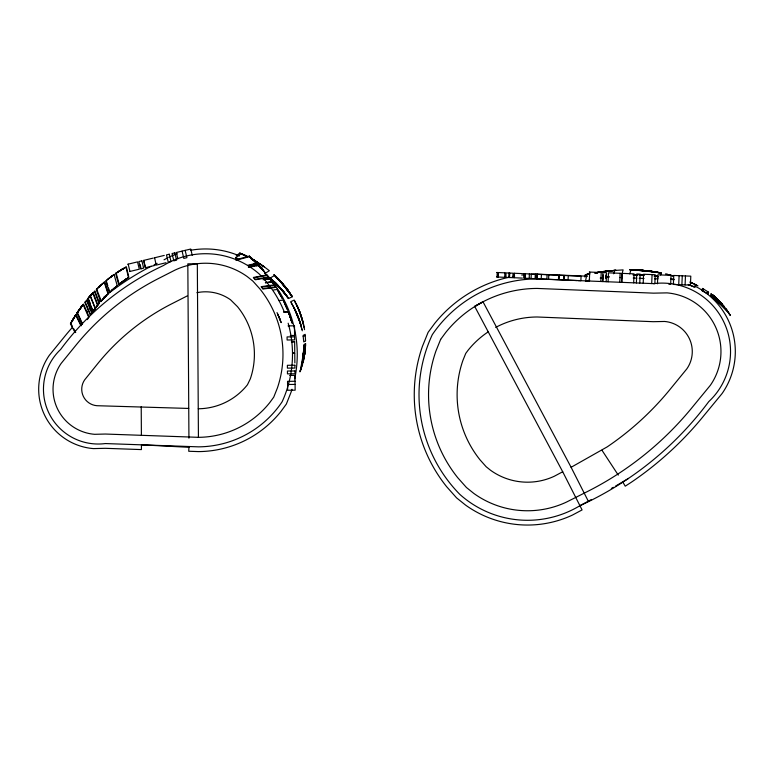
<?xml version="1.0" encoding="UTF-8"?>
<svg xmlns="http://www.w3.org/2000/svg" width="774" height="774" viewBox="0 0 774 774"><rect width="100%" height="100%" fill="white"/><g stroke="black" fill="none" stroke-linecap="round" stroke-linejoin="round"><path stroke-width="1.16" d="M303.901 349.026L303.921 347.69L303.892 349.345M303.785 349.413L302.508 362.106M301.647 366.034L303.621 354.057L303.911 345.775L305.546 344.74L304.898 353.012L302.402 364.902M303.834 348.416L302.953 359.542L303.988 358.468L305.537 345.185M589.343 281.03L589.711 272.061M600.847 281.494L601.214 272.525L589.275 272.042M602.491 281.562L602.859 272.593L606.535 272.748L606.177 281.717M603.091 280.469L603.323 274.857M605.674 278.321L605.81 274.964M608.112 281.794L608.48 272.825L620.477 273.309M619.761 282.268L620.129 273.299M621.619 282.336L621.977 273.367L634.032 273.861L633.674 282.829M621.783 282.346L622.151 273.377M636.392 282.936L636.75 273.967L640.137 274.102L639.769 283.081M643.204 283.216L643.562 274.248L655.21 274.722L654.852 283.69L537.127 278.911A126.946 126.946 0 0 0 432.289 334.678A142.203 142.203 0 0 0 459.862 494.412A101.384 101.384 0 0 0 579.929 505.693L591.462 499.482M651.708 283.565L652.076 274.586M657.474 283.797L657.832 274.828L671.019 275.36L670.661 284.329L668.823 284.252M678.73 284.658L679.098 275.689M681.894 284.784L682.262 275.815M685.096 284.909L685.464 275.941M497.024 276.976L497.227 272.496M497.827 277.015L498.03 272.535M498.069 277.024L498.262 272.545M504.745 277.324L504.841 272.835M505.915 277.373L506.012 272.893L513.027 273.203L512.833 277.682L505.809 277.373M508.741 277.498L508.944 273.019M509.544 277.537L509.737 273.058M514.052 277.74L514.246 273.261M524.878 278.224L525.072 273.744M525.149 278.234L525.343 273.754M529.193 278.417L529.397 273.938M531.08 278.505L531.283 274.015M536.933 278.766L537.127 274.277M537.137 278.775L537.34 274.286M541.22 278.959L541.423 274.47M564.082 275.486L563.878 279.965L564.12 275.486M564.169 279.985L564.372 275.496M305.488 346.442L305.507 345.92M188.982 446.511L188.73 451.261L198.521 451.6A106.319 106.319 0 0 0 280.991 411.4L286.322 404.115L290.889 392.66A118.528 118.528 0 0 0 292.001 389.245M305.546 344.74L304.25 357.124L303.156 358.188L303.882 344.643L305.575 343.608L303.427 361.013M303.776 351.435L300.302 370.852L300.854 369.653M303.156 358.188L303.911 345.775M302.953 359.542L303.795 350.283M723.864 306.175L717.633 299.393L711.045 293.878L710.822 295.852L720.565 303.94L711.867 296.519L712.051 294.594L714.712 296.703M304.25 357.124L305.13 348.116M305.353 345.862L305.575 343.608M303.747 352.373L302.441 362.464L303.34 361.371L305.101 351.328M303.988 358.468L305.469 346.655L304.966 352.489L301.463 366.789M707.213 293.627L707.552 291.517M584.854 277.034L585.318 274.741L589.943 273.841M588.908 280.488L585.483 281.223L586.886 274.393L589.014 273.948M703.063 291.276L703.527 289.012M302.208 363.577L303.321 361.468M613.647 273.783L614.982 270.31L594.925 272.893M621.57 275.292L623.118 269.884L608.983 270.852L594.567 272.941M720.478 303.011L727.26 311.245L714.499 298.425L714.953 296.916L722.181 304.182L722.403 305.662L712.274 296.79L724.416 307.849L724.096 306.456L717.188 298.967L712.448 294.884M629.726 273.899L630.955 269.816L645.593 270.629M660.648 274.954L661.296 272.99L646.619 270.736M74.865 332.123L70.444 323.861L72.388 320.484M70.647 323.513L70.86 323.126M71.431 322.119L70.918 323.029L75.6 315.27M70.444 323.861L72.05 321.055M71.808 321.481L70.763 323.29L72.417 326.386M71.392 322.187L74.362 317.234M71.518 321.974L72.659 320.02M72.553 320.204L71.992 321.152L75.33 315.705M71.963 321.22L72.35 320.542M72.243 320.726L74.594 316.856M72.717 319.933L74.188 317.514M73.143 319.227L73.801 318.143M73.714 318.278L74.111 317.63M74.536 316.963L75.513 315.415M75.117 316.044L74.265 317.398L76.036 314.602L81.493 325.748M87.327 319.614L89.087 316.905L83.486 304.095L80.08 308.671M75.426 315.54L76.036 314.602M77.1 312.986L82.073 305.953M77.081 313.025L78.977 310.248M82.547 323.919L77.4 312.541M77.623 312.212L79.529 309.455L78.89 310.364M79.035 310.151L76.974 313.18L82.267 324.403M77.371 312.58L78.58 310.8M78.184 311.39L79.393 309.639M79.529 309.455L78.387 311.1L81.831 306.281M77.216 312.822L82.663 305.169M79.19 309.929L81.512 306.707M79.383 309.668L80.148 308.584L79.48 309.532M78.735 310.587L81.473 306.765M81.115 307.249L79.993 308.797L81.589 306.61M81.357 306.92L81.88 306.223M93.702 310.355L95.86 307.53L93.325 310.867L93.635 310.442M93.567 310.548L97.872 305.024L93.199 292.727L88.188 298.309L90.326 303.543M93.78 310.248L97.872 305.024M93.199 292.727L87.752 298.822L92.928 311.409L95.134 308.468L90.19 296.007L92.309 293.675M92.928 311.409L95.473 308.023L93.064 311.216L87.907 298.638L90.568 295.591L87.752 298.822M96.615 306.581L97.06 306.02L95.299 308.255L90.365 295.813L92.387 293.598M90.19 296.007L88.7 297.709L90.993 295.117L88.604 297.816M103.223 298.88L100.678 301.715L96.266 289.582L102.207 283.99M101.268 301.038L96.663 289.186M101.549 300.728L105.554 296.413M102.826 299.306L104.074 297.961M103.019 299.093L103.706 298.358M103.571 298.493L105.39 296.577M103.997 298.048L108.021 293.927M104.887 297.11L106.56 295.387M105.757 296.2L106.27 295.678M106.638 295.31L107.489 294.449M96.721 289.118L101.384 284.726M107.799 294.149L108.389 293.569L104.616 281.9L98.598 287.309M109.869 292.146L112.133 290.066M99.246 286.69L100.388 285.625M114.61 287.889L109.492 292.514L105.728 280.962L111.108 276.724M111.292 290.821L111.795 290.366M111.708 290.443L112.675 289.582M101.23 284.861L104.161 282.287M111.92 290.26L117.222 285.712L114.078 274.577L113.004 275.341M112.511 289.728L114.368 288.092M115.036 287.531L114.3 288.16L117.155 285.761M303.621 354.057L304.898 353.012M116.98 285.906L117.609 285.403M236.157 255.952L239.795 253.021L247.312 256.571M107.663 279.395L108.873 278.437M237.753 258.864L235.702 257.936L241.14 253.591L247.825 256.765M118.461 271.616L115.665 273.474L118.703 284.522L119.67 283.768M113.014 275.331L106.222 280.565L107.818 285.887M121.344 282.5L119.37 284.01M109.105 278.253L110.072 277.508M118.703 284.522L124.827 279.994L121.228 282.587M120.609 283.052L120.086 283.448L121.237 282.578M120.183 283.381L126.743 278.688M110.537 277.16L112.104 275.999L111.524 276.424M110.953 276.85L111.737 276.27M111.04 276.782L114.494 274.286M121.818 282.142L122.669 281.533M122.544 281.62L125.214 279.733M124.121 280.488L128.842 277.324L126.394 266.895L125.881 267.175M124.595 280.159L128.494 277.547L125.968 267.127L123.279 268.655M125.398 279.598L125.91 279.25M125.572 279.482L126.181 279.066M118.857 283.071L116.158 273.135L116.603 272.835M115.665 273.474L123.347 268.617L119.66 270.852M116.139 273.154L118.19 271.79M117.106 272.506L120.841 270.116M117.232 272.419L119.767 270.784M117.261 272.4L117.996 271.916M260.238 267.978L263.518 266.237L250.66 258.226M588.317 501.223L571.106 467.293L607.155 446.908A294.797 294.797 0 0 0 670.652 388.664L686.819 368.879A30.205 30.205 0 0 0 664.643 321.462L653.169 321.694L537.175 316.992A88.846 88.846 0 0 0 495.67 327.402M615.514 486.13L628.507 478.4M118.345 271.693L123.85 268.317M119.07 271.229L119.864 270.726M264.592 273.677L269.381 270.726L263.218 266.033M120.734 270.184L122.979 268.83L121.905 269.468M121.479 269.729L122.05 269.381M122.002 269.41L125.552 267.359M474.772 306.572L483.015 301.821M276.86 284.31L270.126 278.079L274.731 275.399L279.375 280.004M611.334 488.452L613.424 487.291M164.02 259.812L167.871 257.732M187.182 295.949L170.686 304.337A228.233 228.233 0 0 0 97.147 364.37L84.656 379.86A16.515 16.515 0 0 0 96.914 405.711L188.74 408.44M571.106 467.293L483.005 301.792L474.607 306.262L562.708 471.763L554.31 476.242A63.294 63.294 0 0 1 490.523 470.244L486.188 466.761L480.025 459.833A104.113 104.113 0 0 1 462.881 360.5L465.745 353.408L468.096 350.225A88.846 88.846 0 0 1 488.442 331.698M303.224 336.516L305.266 335.442M154.113 264.805L157.122 263.334M284.397 292.833L288.557 298.522L292.272 296.742L280.149 280.827L291.198 295.039M235.712 259.803L249.286 256.136L252.14 258.787M236.215 260.209L248.638 256.881M127.826 264.234L137.54 261.893L139.31 269.188L129.587 271.539M153.3 258.071L143.587 260.422L145.348 267.727L155.071 265.376M154.452 257.8L164.262 255.42M166.033 262.725L156.213 265.105L154.587 257.761M588.124 280.556L589.74 280.169M247.815 265.288L256.62 263.228L257.045 263.663L248.261 265.705M585.483 281.223L588.908 280.44M249.383 266.788L258.129 264.795L265.608 273.29M248.377 267.127L258.226 264.892L259.126 265.869M248.696 267.427L257.432 265.463M256.533 265.917L258.719 265.424L263.363 270.61M253.708 277.847L267.32 275.418L268.578 277.034L255.062 279.356M595.322 272.777L616.027 270.232L596.038 272.632M585.318 274.741L588.84 274.122M595.874 272.874L604.088 271.422L596.057 272.806M586.886 274.393L589.178 273.996M263.073 279.733L269.787 278.63L273.773 284.232M264.34 279.733L269.933 278.814L272.303 282.094L269.787 278.63M595.796 272.845L605.965 271.19L595.98 272.748M600.198 278.079L603.507 277.547M605.723 277.189L609.032 276.647M600.74 278.05L603.023 277.692M265.356 282.645L271.984 281.639L274.499 285.306L261.467 287.096M265.511 282.858L272.138 281.852L273.832 284.319M274.199 284.861L261.138 286.68L262.928 289.021L275.844 287.357L274.102 284.716M262.609 288.605L275.554 286.912M273.686 289.902L277.179 289.486L279.511 293.404M278.727 300.525L283.149 300.167L284.745 303.466M283.623 311.719L288.218 311.545L288.634 312.648M283.845 312.251L288.421 312.086L288.615 312.59M654.736 278.853L658.123 278.785M288.034 325.883L294.478 325.815M290.279 335.5L294.575 335.452L294.468 325.457M291.421 341.702L294.642 341.673L294.749 351.667M291.421 341.856L294.642 341.818M292.611 352.867L294.759 352.847L294.865 362.948M292.611 353.012L294.759 352.983M289.631 375.409L294.991 375.351L295.146 390.173L287.638 390.251L287.541 381.34L295.058 381.263M287.57 384.494L295.088 384.417M633.993 274.905L637.418 274.896L634.719 274.857M633.035 274.876L637.708 274.905M637.824 274.896L633.374 274.857L636.75 274.876M633.693 274.857L635.947 274.867M629.601 269.807L650.073 271.142M634.874 274.857L635.609 274.867M629.775 269.807L642.952 270.387L657.368 272.245M631.284 269.826L654.253 271.732M631.149 269.816L632.348 269.845M632.968 269.855L633.838 269.874M635.009 274.857L637.341 274.925M639.672 274.983L643.513 275.147M639.266 274.973L642.672 275.08M198.425 437.329L105.37 434.04L94.631 434.311A45.202 45.202 0 0 1 61.069 363.528L74.894 346.5A256.765 256.765 0 0 1 157.625 278.959L174.953 270.126A71.585 71.585 0 0 1 247.138 276.521L252.856 281.078L259.687 288.673A104.238 104.238 0 0 1 277.373 388.045L273.735 397.159L269.816 402.528A92.029 92.029 0 0 1 198.425 437.329L197.331 263.779L187.83 263.837L188.933 438.181M632.484 269.845L639.721 270.155M630.955 269.816L641.095 270.242M640.021 274.973L644.132 275.167M639.518 274.944L642.12 275.051M587.563 276.202L537.127 274.151A131.706 131.706 0 0 0 532.377 274.248M605.578 276.928L609.177 277.073M619.984 277.518L622.383 277.614M633.2 278.05L636.799 278.195M639.198 278.292L644.007 278.485M635.057 269.923L649.928 271.123M496.695 272.477L505.064 272.845M522.556 273.628L513.859 273.241L513.655 277.721L522.353 278.108M568.967 275.708L581.071 276.241L580.877 280.73L577.955 280.594M496.492 276.957L504.861 277.334M568.764 280.188L576.988 280.556M640.195 274.973L644.026 275.157L640.891 274.993M636.228 269.962L660.696 272.874L649.734 271.094M188.991 447.304L141.458 444.827L141.4 449.588L105.303 448.31L93.49 448.61A59.54 59.54 0 0 1 49.275 355.363L63.768 337.57A271.035 271.035 0 0 1 72.572 327.16M637.021 270L639.508 270.136M640.949 275.002L643.271 275.138M636.518 269.981L653.256 271.577M638.714 270.087L643.581 270.445M638.802 270.097L648.651 270.968M642.139 270.32L661.296 272.99M642.43 270.349L656.652 272.119M648.593 270.958L659.351 272.612M654.165 276.076L655.82 276.289M656.023 276.318L654.717 276.144L657.794 276.57L654.446 276.154M654.485 276.134L658.587 276.686M655.646 276.27L657.445 276.521M655.694 276.27L658.461 276.666M651.128 271.277L652.801 271.51M656.865 276.434L657.968 276.599L656.884 276.434M657.107 276.473L658.026 276.599M652.521 271.471L654.572 271.78M656.071 272.022L659.119 272.564M665.447 273.899L672.519 275.738M666.762 274.209L673.245 275.941L671.726 275.505M671.368 279.211L673.332 279.714M672.093 279.395L673.902 279.859M688.55 284.6L694.046 286.873M688.221 284.464L695.042 287.318M235.702 257.936L237.86 258.864M691.85 282.887L689.915 282.007L697.964 285.896M241.662 253.824L247.167 256.639L241.14 253.591M690.756 282.384L691.327 282.645M242.523 254.211L243.133 254.482M691.037 282.51L696.842 285.306M244.942 255.323L243.384 254.598L247.216 256.465L245.058 255.381M694.771 284.271L695.923 284.842M239.795 253.021L246.993 256.658M252.324 259.261L260.964 264.466M250.766 258.4L264.282 266.798L251.086 258.545M726.776 310.645L718.456 301.802L711.867 296.519L722.403 305.662M711.867 296.519L714.499 298.425M713.018 295.3L722.181 304.182M710.822 295.852L717.653 301.076M714.789 296.781L712.051 294.594L721.271 303.166L711.045 293.878M270.126 278.079L279.666 287.26L287.831 297.468L281.988 289.902L274.025 281.552M284.193 292.572L276.202 283.661L269.197 277.295L277.702 285.18L286.09 295.039M270.31 278.234L282.268 290.231M726.331 309.358L718.398 300.148L712.051 294.594L717.314 299.528M270.861 278.708L281.513 289.341M271.858 279.578L272.912 280.527M250.882 257.607L249.373 256.213M271.181 278.988L275.979 283.439M249.615 256.436L255.12 261.699L253.214 259.822M249.992 256.784L250.757 257.49M249.286 256.136L255.855 262.444M249.77 256.571L251.298 257.994M250.437 257.191L251.163 257.868M273.793 281.339L281.117 288.886M274.896 275.563L286.419 288.247L275.486 276.115M250.979 257.694L251.627 258.303M253.727 260.316L251.569 258.255L254.095 260.683M251.502 258.187L252.866 259.483M251.434 258.119L253.233 259.841L251.937 258.593L252.75 259.367M274.635 282.123L282.355 290.327M276.657 277.237L273.832 274.577L278.369 278.959M276.057 276.657L288.16 290.579M253.678 260.267L254.269 260.857M721.562 304.956L725.161 308.7M253.804 260.393L256.629 263.237L254.549 261.138M253.998 260.586L256.794 263.412M273.88 281.426L278.35 285.858M274.731 275.399L283.864 285.045L290.211 293.53M275.38 282.849L279.598 287.193M254.859 261.438L255.507 262.096M254.762 261.341L257.045 263.663M277.411 277.982L289.65 292.698M278.156 278.737L285.625 287.212M279.124 279.733L280.343 281.039M278.659 279.259L280.217 280.894M258.09 264.756L260.403 267.253M277.508 284.967L288.247 298.067L287.164 296.519M258.748 265.463L265.23 272.825M259.019 265.743L261.283 268.23L259.696 266.479M258.719 265.424L260.18 267.001M278.34 278.921L282.616 283.574M259.445 266.198L263.073 270.271M279.772 280.42L291.585 295.649M260.364 267.204L261.128 268.056M264.882 273.116L270.774 279.675A118.528 118.528 0 0 1 294.701 378.805M261.215 268.152L262.734 269.884M259.958 266.769L263.847 271.181M280.024 287.657L283.187 291.324M262.521 269.633L261.815 268.82L263.586 270.871M261.97 269.004L263.508 270.784L263.034 270.223M262.715 269.855L263.353 270.59M281.804 282.645L291.972 296.258M263.334 270.581L264.369 271.8M281.475 289.302L283.932 292.253M282.152 290.095L286.303 295.329M281.368 289.176L286.477 295.571M283.032 291.15L287.057 296.365M724.551 307.026L724.154 306.543L724.164 307.568M284.464 285.77L287.938 290.269L287.009 289.012M283.768 292.05L284.938 293.52M286.235 287.996L291.895 296.142M271.984 281.639L270.436 279.491L272.671 282.616L270.571 279.685M270.436 279.501L274.499 285.306M287.764 290.027L288.596 291.179L287.773 290.047M287.512 297.013L286.931 296.19L288.557 298.522M726.786 309.987L729.776 314.631M288.354 290.85L292.272 296.742M601.979 450.255L618.271 475.11M290.743 294.323L291.285 295.175L290.86 294.507M276.879 289.002L280.565 295.281M291.285 302.789L295.726 311.109M278.572 291.788L282.491 298.87M278.63 291.895L281.097 296.258M622.838 482.067L625.237 486.178L631.178 482.337A337.599 337.599 0 0 0 703.885 415.638L722.065 393.56A73.23 73.23 0 0 0 694.326 285.809M280.149 294.536L280.459 295.078M280.991 296.045L280.749 295.61L282.094 298.125M294.807 301.134L299.277 310.626L302.953 321.849L297.439 306.378M294.265 308.139L290.647 301.744L294.217 300.06L299.557 311.341L303.379 323.6M294.923 301.347L295.271 302.005M73.511 328.447L75.707 332.578M294.139 307.888L300.825 324.79M562.708 471.763L582.077 509.931L572.45 515.068A106.154 106.154 0 0 1 465.464 505.016L456.573 497.866L446.608 486.653A146.963 146.963 0 0 1 422.401 346.433L428.109 332.336L434.698 323.416A131.706 131.706 0 0 1 508.857 277.286M293.927 307.481L300.031 322.11M75.707 315.124L80.69 325.264M294.788 309.174L298.561 317.843M283.719 301.328L287.493 309.735M296.606 304.637L300.767 314.583M284.58 303.118L286.148 306.562M297.206 305.885L297.555 306.63M285.084 304.192L287.686 310.21M277.015 312.551L279.965 319.42M295.736 311.129L299.315 319.962L302.034 329.676M285.248 304.55L284.996 304.008L286.032 306.281M277.489 313.596L279.221 317.582M278.001 314.737L278.301 315.405M83.118 304.569L88.294 316.324M286.264 306.833L286.583 307.549M85.179 301.947L90.606 314.66M296.568 312.957L298.977 318.985M278.688 316.314L281.03 322.226M86.465 300.36L91.767 313.015M279.172 317.475L281.175 322.613M279.501 318.278L280.275 320.213M288.276 311.699L288.499 312.28M299.461 311.08L300.099 312.735M288.218 311.545L290.927 319.188M297.835 315.966L300.322 323.068M288.421 312.086L289.892 316.092L288.886 313.296M94.525 291.343L99.082 303.572M288.828 313.151L289.35 314.554M289.65 315.395L292.204 323.464M290.937 319.236L289.873 316.034L290.801 318.811M300.776 314.631L304.221 327.615M104.229 282.229L107.673 292.862M290.734 318.598L291.208 320.088M108.486 287.986L109.811 292.204M291.014 319.488L291.498 321.026M301.425 316.547L301.947 318.23M291.082 319.701L291.295 320.378M299.896 321.684L300.612 324.035M291.382 320.668L291.962 322.613M300.031 322.139L302.276 330.798M291.634 321.491L291.827 322.148M300.525 323.745L300.68 324.287M302.711 320.91L304.569 329.685M303.127 322.545L303.263 323.097M192.242 255.285L190.733 249.025L176.327 252.508L177.836 258.768M185.141 250.37L186.902 257.674L183.835 258.419L182.074 251.115M143.732 260.393L145.502 267.698M140.094 264.582L141.1 268.762M128.174 264.157L129.945 271.451M303.205 322.835L303.669 324.857M718.398 300.148L718.456 301.802M141.216 406.756L141.4 435.317M579.929 505.693A332.849 332.849 0 0 0 708.752 401.629A68.451 68.451 0 0 0 653.566 283.632M670.632 278.824A73.23 73.23 0 0 1 674.144 279.327M512.349 276.56A131.706 131.706 0 0 1 514.681 276.134M521.724 275.089A131.706 131.706 0 0 1 524.085 274.828M78.716 320.475A271.035 271.035 0 0 1 80.293 318.84M86.717 312.415A271.035 271.035 0 0 1 88.352 310.848M90.007 309.281A271.035 271.035 0 0 1 91.671 307.742M98.462 301.705A271.035 271.035 0 0 1 100.194 300.235M103.687 297.332A271.035 271.035 0 0 1 151.104 266.275M168.838 257.21A85.875 85.875 0 0 1 177.265 253.756M190.481 250.292A85.875 85.875 0 0 1 239.572 255.962M253.553 263.595A85.875 85.875 0 0 1 255.43 264.892M288.151 323.203A113.768 113.768 0 0 1 282.123 401.793A101.558 101.558 0 0 1 198.492 446.85L105.322 443.56A54.761 54.761 0 0 1 60.682 349.393A266.275 266.275 0 0 1 163.304 265.608A81.115 81.115 0 0 1 259.396 274.131A113.768 113.768 0 0 1 261.786 276.608M263.344 278.301A113.768 113.768 0 0 1 284.445 312.328M198.25 408.769A63.458 63.458 0 0 0 247.448 384.765L250.341 378.805A75.678 75.678 0 0 0 237.492 306.668L230.555 299.79A43.015 43.015 0 0 0 196.896 292.688M673.757 275.467L673.39 284.435L690.427 285.132L690.795 276.163L673.757 275.467M523.863 273.686L523.669 278.166L535.095 278.679L535.289 274.199L523.863 273.686M535.869 274.228L535.666 278.708L546.889 279.211L547.083 274.722L535.869 274.228M548.785 274.799L548.582 279.288L558.451 279.724L558.654 275.244L548.785 274.799M559.389 275.273L559.196 279.762L568.058 280.159L568.261 275.67L559.389 275.273M708.549 292.175L708.239 294.246L701.989 290.705L702.482 288.402L708.549 292.175M301.715 365.754L299.983 371.868L302.479 364.622L301.715 365.754M440.658 339.36L435.897 351.125A132.683 132.683 0 0 0 457.744 477.713L466.441 487.494L473.814 493.425A91.864 91.864 0 0 0 566.404 502.123L588.182 491.161A323.339 323.339 0 0 0 692.807 406.65L710.319 385.336A58.892 58.892 0 0 0 667.072 292.882L653.459 293.153L537.137 288.431A117.425 117.425 0 0 0 445.824 332.356L440.658 339.36M92.087 312.57L90.297 315.115L84.83 302.373L86.823 299.935L92.087 312.57M99.42 303.166L97.534 305.44L92.832 293.123L94.892 290.966L99.42 303.166M305.556 340.85L303.756 341.895L303.079 335.423L305.169 334.349L305.556 340.85M141.884 260.838L138.885 261.564L140.645 268.868L143.645 268.143L141.884 260.838M169.235 254.22L166.478 254.888L168.248 262.192L170.996 261.525L169.235 254.22M174.808 252.875L172.051 253.543L173.821 260.838L176.569 260.18L174.808 252.875M266.982 274.983L253.34 277.45L255.42 279.762L268.917 277.469L266.982 274.983M294.594 336.835L287.077 336.913L287.106 339.999L294.623 339.912L294.594 336.835M294.884 365.222L287.377 365.299L287.406 368.134L294.913 368.056L294.884 365.222M294.942 370.959L287.435 371.036L287.464 373.861L294.981 373.784L294.942 370.959M255.217 260.809L252.131 259.251L255.217 260.809M256.678 261.699L252.45 259.454L256.678 261.699M730.395 315.511L726.157 309.116L730.395 315.511"/></g></svg>
